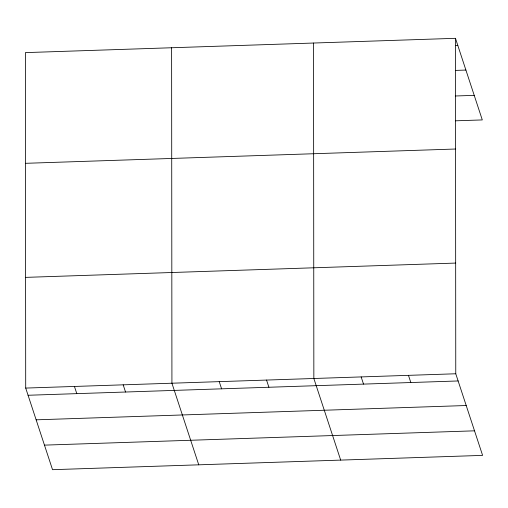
<?xml version="1.0" encoding="UTF-8"?>
<svg xmlns="http://www.w3.org/2000/svg" width="508" height="508" viewBox="0 0 508 508"><rect width="100%" height="100%" fill="white"/><g stroke="black" fill="none" stroke-linecap="round" stroke-linejoin="round"><path stroke-width="0.76" d="M455.466 38.316L25.4 52.616L25.705 388.074L52.534 469.684L482.6 455.384L455.765 373.774L455.466 38.316L482.295 119.926L455.492 120.815M455.46 45.58L457.829 45.498M455.651 70.402L465.906 70.06M455.301 95.993L474.224 95.364M25.502 163.316L455.568 149.015M25.603 277.374L455.67 263.074M25.705 388.074L455.765 373.774M28.067 395.262L458.133 380.962M36.138 419.824L466.204 405.524M44.463 445.129L474.523 430.828M408.464 375.349L410.826 382.537M361.156 376.923L363.518 384.105M340.678 460.102L313.849 378.492L313.544 43.034M266.541 380.067L268.903 387.255M219.234 381.641L221.596 388.83M198.755 464.826L171.926 383.216L171.621 47.752M123.184 384.835L125.546 392.024M74.441 386.455L76.803 393.643"/></g></svg>
